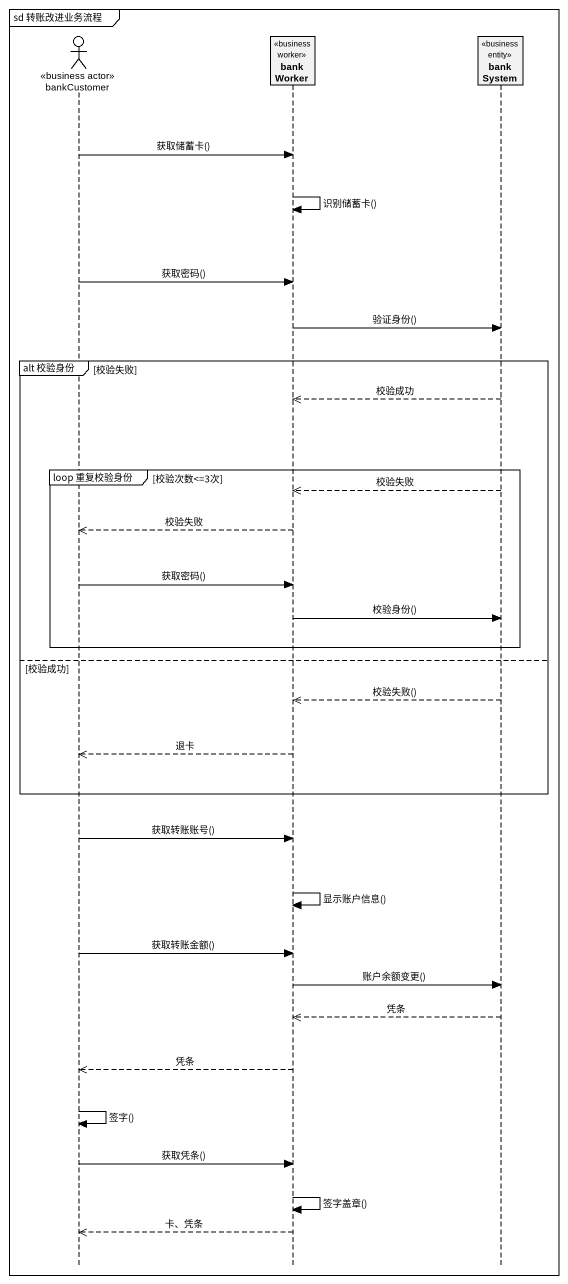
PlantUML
@startuml
mainframe sd 转账改进业务流程
hide footbox
actor bankCustomer <<business actor>>
participant bankWorker <<business worker>>
participant bankSystem <<business entity>>

bankCustomer -> bankWorker : 获取储蓄卡()
bankWorker -> bankWorker : 识别储蓄卡()
bankCustomer -> bankWorker : 获取密码()
bankWorker -> bankSystem : 验证身份()
group alt 校验身份 [校验失败]
  bankSystem -->> bankWorker : 校验成功
  group loop 重复校验身份 [校验次数<=3次]
    bankSystem -->> bankWorker : 校验失败
    bankWorker -->> bankCustomer : 校验失败
    bankCustomer -> bankWorker : 获取密码()
    bankWorker -> bankSystem : 校验身份()
  end
else 校验成功
  bankSystem -->> bankWorker : 校验失败()
  bankWorker -->> bankCustomer : 退卡
end
bankCustomer -> bankWorker : 获取转账账号()
bankWorker -> bankWorker : 显示账户信息()
bankCustomer -> bankWorker : 获取转账金额()
bankWorker -> bankSystem : 账户余额变更()
bankSystem -->> bankWorker : 凭条
bankWorker -->> bankCustomer : 凭条
bankCustomer -> bankCustomer : 签字()
bankCustomer -> bankWorker : 获取凭条()
bankWorker -> bankWorker : 签字盖章()
bankWorker -->> bankCustomer : 卡、凭条
@enduml
